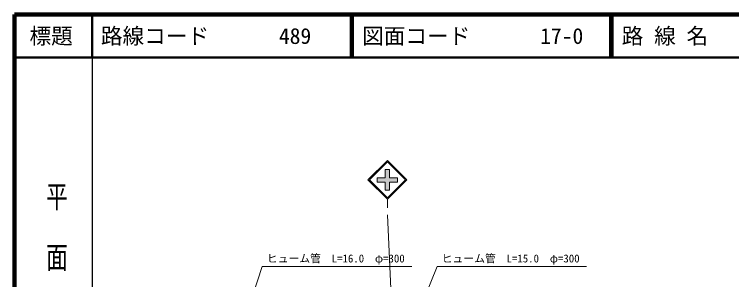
# Model space of a CAD drawing. Units: millimetres, scale not verified. Extents: x 40000 to 680000, y 20000 to 380000.
# Drawn here: x 40000 to 205792, y 318709 to 380000 of the extents above; entities that cross this region are included whole.
import ezdxf
from ezdxf.enums import TextEntityAlignment as Align

# ---------------------------------------------------------------- set-up
doc = ezdxf.new("R2010")
doc.units = ezdxf.units.MM
doc.header["$LTSCALE"] = 1000
for name, color, linetype, lineweight in [('M-STR-HTXT', 7, 'Continuous', 13), ('M-STR-STRC', 7, 'Continuous', 13), ('M-TTL', 2, 'Continuous', 140), ('M-TTL-BAND', 7, 'Continuous', 25), ('M-TTL-LINE', 7, 'Continuous', 50)]:
    doc.layers.add(name, color=color, linetype=linetype, lineweight=lineweight)
doc.layers.add('M-TTL-TXT', color=7, linetype='Continuous')
doc.styles.add('@ＭＳ ゴシック', font='')
doc.styles.add('ＭＳ ゴシック', font='')
doc.styles.get('@ＭＳ ゴシック').set_extended_font_data('@MS Gothic')
doc.styles.get('ＭＳ ゴシック').set_extended_font_data('MS Gothic')

msp = doc.modelspace()

# ---------------------------------------------------------------- hatches: boundary and pattern name
at = {"layer": 'M-STR-STRC'}
msp.add_hatch(color=256, dxfattribs=at).paths.add_polyline_path([(123864, 342267), (125725, 342267), (125725, 344127), (126725, 344126), (126725, 342267), (128584, 342267), (128584, 341267), (126724, 341267), (126724, 339406), (125724, 339407), (125724, 341267), (123864, 341267)])

# ---------------------------------------------------------------- linework, layer by layer
at = {"layer": 'M-STR-HTXT'}
for p, q in [((97288, 321753), (86714, 289802)), ((97288, 321753), (131844, 321753)), ((124975, 290544), (137708, 321753)), ((137708, 321753), (172264, 321753))]:
    msp.add_line(p, q, dxfattribs=at)
at = {"layer": 'M-STR-STRC'}
for p, q in [((121724, 341767), (126224, 346267)), ((122077, 341767), (126224, 345913)), ((130724, 341767), (126224, 346267)), ((130370, 341767), (126224, 345913)), ((125725, 344127), (126725, 344126)), ((125725, 344127), (125725, 342267)), ((126725, 344126), (126725, 342267)), ((121724, 341767), (126224, 337266)), ((122077, 341767), (126224, 337620)), ((123864, 342267), (123864, 341267)), ((123864, 342267), (125725, 342267)), ((126224, 337620), (130370, 341767)), ((126224, 337267), (130724, 341767)), ((126725, 342267), (128584, 342267)), ((128584, 342267), (128584, 341267)), ((123864, 341267), (125724, 341267)), ((125724, 341267), (125724, 339407)), ((126724, 341267), (128584, 341267)), ((126724, 341267), (126724, 339406)), ((125724, 339407), (126724, 339406)), ((126224, 337267), (126224, 335267)), ((126261, 333698), (128405, 285756))]:
    msp.add_line(p, q, dxfattribs=at)
at = {"layer": 'M-TTL'}
for p, q in [((40000, 380000), (40000, 20000)), ((680000, 380000), (40000, 380000))]:
    msp.add_line(p, q, dxfattribs=at)
at = {"layer": 'M-TTL-BAND'}
msp.add_line((58000, 370000), (58000, 20000), dxfattribs=at)
at = {"layer": 'M-TTL-LINE'}
for p, q in [((58000, 380000), (58000, 370000)), ((117750, 380000), (117750, 370000)), ((118250, 380000), (118250, 370000)), ((177750, 380000), (177750, 370000)), ((178250, 380000), (178250, 370000)), ((40000, 370000), (680000, 370000))]:
    msp.add_line(p, q, dxfattribs=at)

# ---------------------------------------------------------------- texts
at = {"layer": 'M-STR-HTXT', "style": 'ＭＳ ゴシック'}
for s, p in [('ヒューム管\u3000L=16.0\u3000φ=300', (98359, 322132)), ('ヒューム管\u3000L=15.0\u3000φ=300', (138779, 322132))]:
    msp.add_text(s, height=1833, dxfattribs=at).set_placement(p, align=Align.BOTTOM_LEFT)
at = {"layer": 'M-TTL-BAND', "style": '@ＭＳ ゴシック', "width": 1.4}
msp.add_text('平  面  図', height=3666, rotation=270, dxfattribs=at).set_placement((49777, 306475), align=Align.MIDDLE_RIGHT)
at = {"layer": 'M-TTL-TXT', "style": 'ＭＳ ゴシック'}
msp.add_text('標題', height=3666, dxfattribs=at).set_placement((48500, 375000), align=Align.MIDDLE_CENTER)
for s, p in [('路線コード', (60000, 375000)), ('489', (101142, 375000)), ('図面コード', (120380, 375000)), ('17-0', (161521, 375000)), ('路 線 名', (180380, 375000))]:
    msp.add_text(s, height=3666, dxfattribs=at).set_placement(p, align=Align.MIDDLE_LEFT)

doc.saveas('drawing.dxf')
